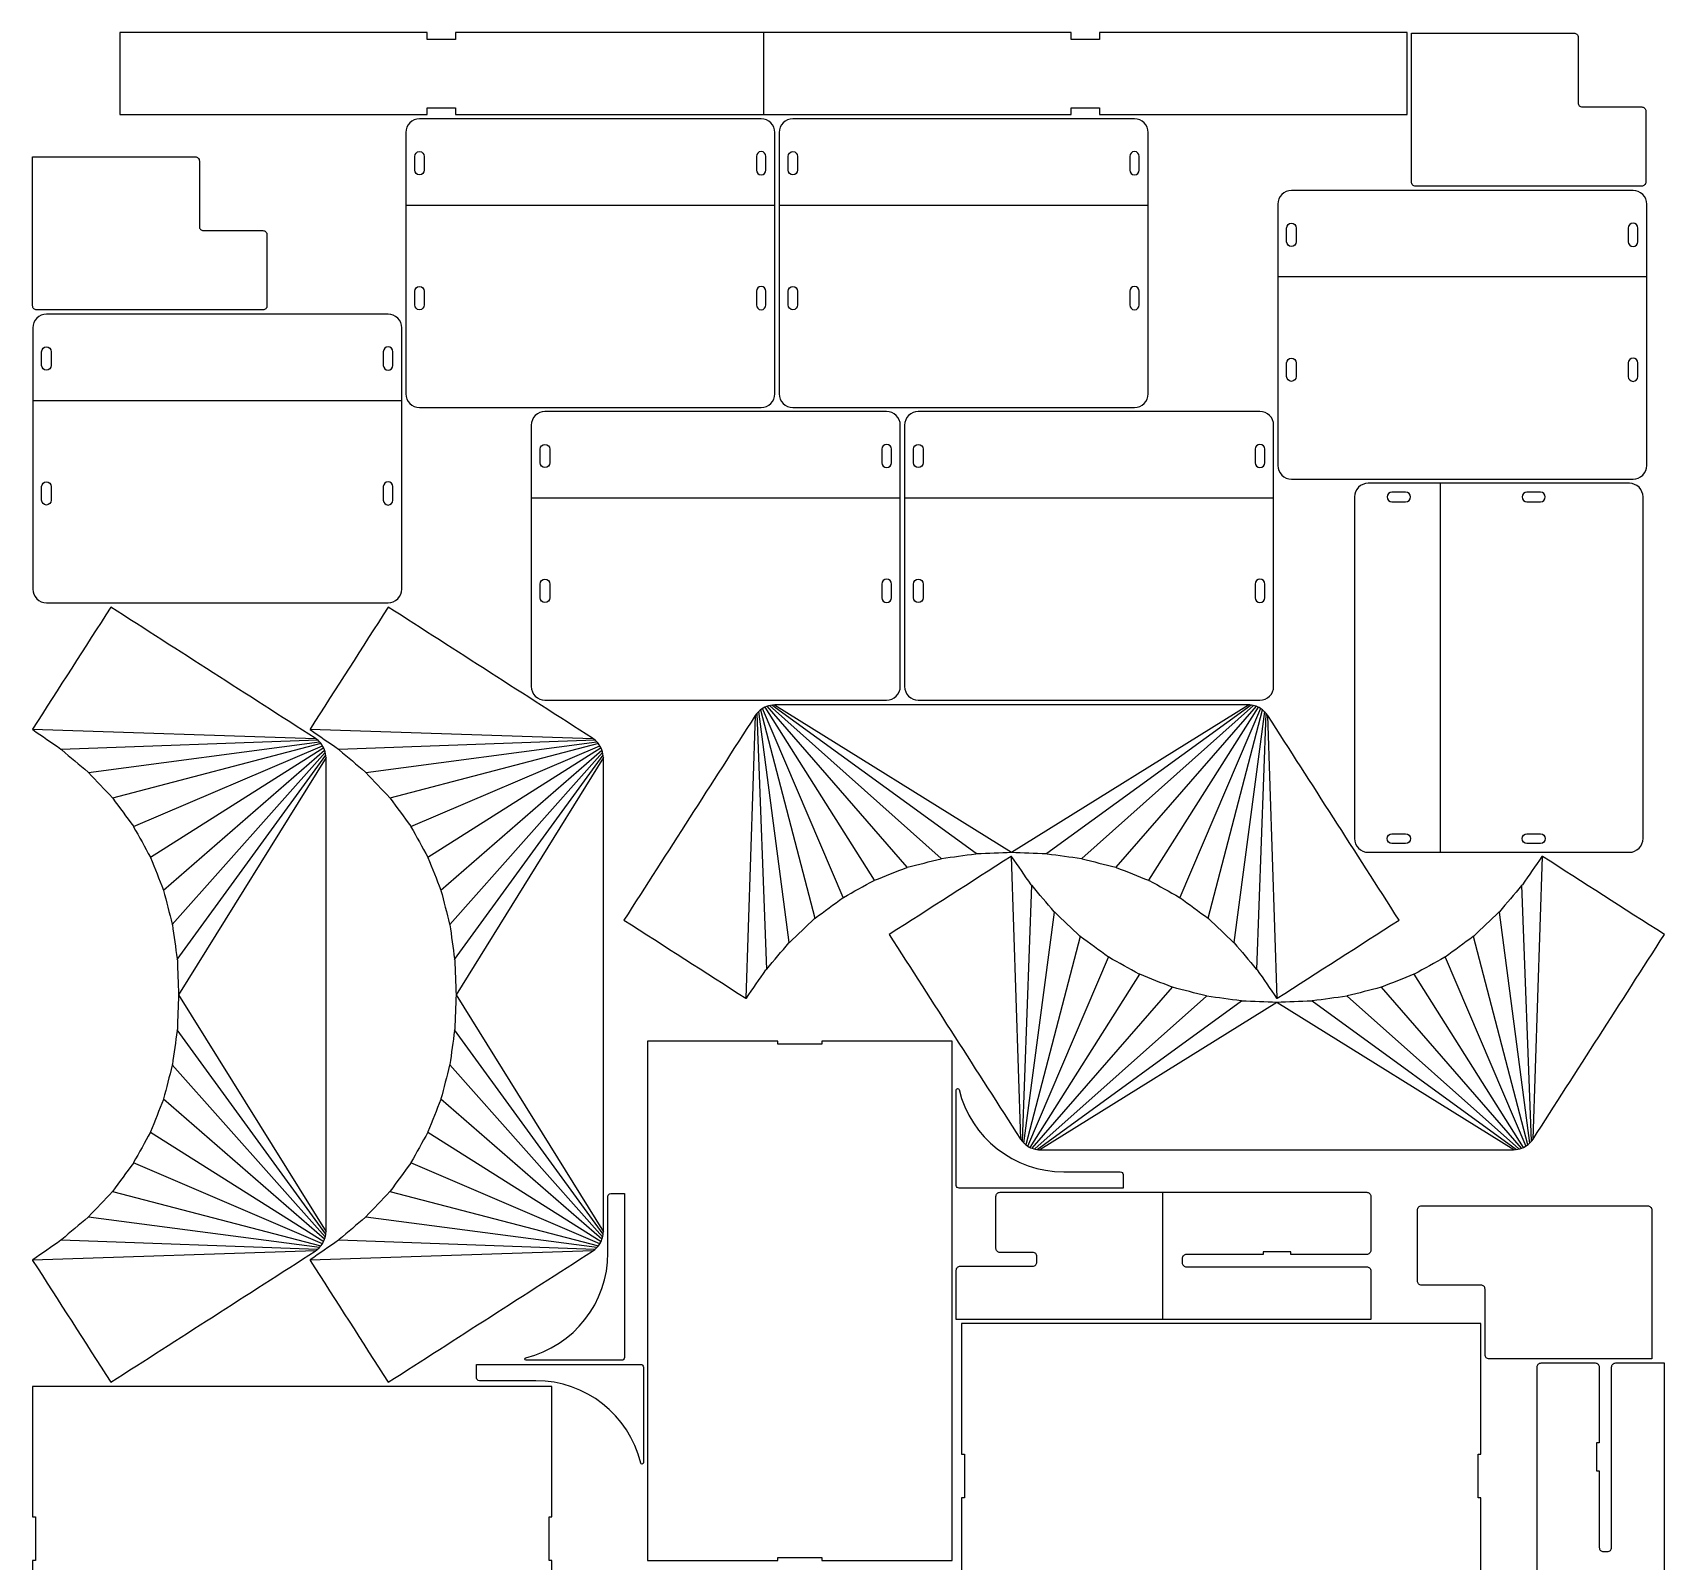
# Model space of a CAD drawing. Extents: x 5411 to 6605, y 9327 to 12304.
# Drawn here: x 5411 to 6605, y 11185 to 12304 of the extents above; entities that cross this region are included whole.
import ezdxf

# ---------------------------------------------------------------- set-up
doc = ezdxf.new("R2010")
doc.units = 0

# ---------------------------------------------------------------- blocks, each defined once
blk = doc.blocks.new('Part2122044056', base_point=(-149.3, -46.5))
at = {"layer": '1'}
blk.add_lwpolyline([(154, 43.5), (154, 4, -0.414214), (151, 1), (95.5, 1), (95.5, 3), (75.2, 3), (75.2, 1), (19, 1, 0.414214), (16, -2), (16, -5, 0.414214), (19, -8), (151, -8, -0.414214), (154, -11), (154, -46.5), (-149.3, -46.5), (-149.3, -10.5, -0.414214), (-146.3, -7.5), (-93.3, -7.5, 0.414214), (-90.3, -4.5), (-90.3, -0.5, 0.414214), (-93.3, 2.5), (-117.3, 2.5, -0.414214), (-120.3, 5.5), (-120.3, 43.5, -0.414214), (-117.3, 46.5), (151, 46.5, -0.414214)], format="xyb", close=True, dxfattribs=at)
at = {"layer": '2'}
blk.add_line((1.9, -46.5), (1.9, 46.5), dxfattribs=at)
blk = doc.blocks.new('Part835601151', base_point=(-149.3, -46.5))
at = {"layer": '1'}
blk.add_lwpolyline([(154, 43.5), (154, 4, -0.414214), (151, 1), (95.5, 1), (95.5, 3), (75.2, 3), (75.2, 1), (19, 1, 0.414214), (16, -2), (16, -5, 0.414214), (19, -8), (151, -8, -0.414214), (154, -11), (154, -46.5), (-149.3, -46.5), (-149.3, -10.5, -0.414214), (-146.3, -7.5), (-93.3, -7.5, 0.414214), (-90.3, -4.5), (-90.3, -0.5, 0.414214), (-93.3, 2.5), (-117.3, 2.5, -0.414214), (-120.3, 5.5), (-120.3, 43.5, -0.414214), (-117.3, 46.5), (151, 46.5, -0.414214)], format="xyb", close=True, dxfattribs=at)
at = {"layer": '2'}
blk.add_line((1.9, -46.5), (1.9, 46.5), dxfattribs=at)
blk = doc.blocks.new('Part156749057', base_point=(-283.6, -144.5))
at = {"layer": '1'}
blk.add_open_spline([(-25.5, -38.6), (-25.7, -38.7), (-25.9, -38.7), (-26.2, -38.8), (-26.2, -38.8), (-34.5, -39.9), (-42.9, -41.1), (-51.2, -42.2), (-51.2, -42.2), (-51.3, -42.3), (-51.5, -42.3), (-51.6, -42.4), (-51.6, -42.4), (-59.9, -44.5), (-68.1, -46.6), (-76.3, -48.7), (-76.3, -48.7), (-76.4, -48.7), (-76.5, -48.8), (-76.6, -48.8), (-76.6, -48.8), (-84.5, -51.9), (-92.4, -55), (-100.3, -58.2), (-100.3, -58.2), (-100.4, -58.2), (-100.5, -58.3), (-100.6, -58.3), (-100.6, -58.3), (-108.1, -62.4), (-115.5, -66.5), (-122.9, -70.7), (-122.9, -70.7), (-123, -70.7), (-123.1, -70.8), (-123.2, -70.8), (-123.2, -70.8), (-130.1, -75.8), (-136.9, -80.9), (-143.8, -85.9), (-143.8, -85.9), (-143.9, -86), (-144, -86.1), (-144.1, -86.1), (-144.1, -86.1), (-150.2, -91.9), (-156.4, -97.8), (-162.5, -103.6), (-162.5, -103.6), (-162.7, -103.7), (-162.8, -103.8), (-162.9, -103.9), (-162.9, -103.9), (-168.3, -110.3), (-173.7, -116.8), (-179.1, -123.2), (-179.1, -123.2), (-179.3, -123.4), (-179.5, -123.6), (-179.7, -123.8), (-179.7, -123.8), (-184.5, -130.6), (-189.2, -137.5), (-194, -144.4), (-194, -144.4), (-194.1, -144.5), (-194.3, -144.5), (-194.4, -144.5), (-194.4, -144.5), (-224.1, -125.4), (-253.9, -106.4), (-283.6, -87.3), (-283.6, -87.3), (-251.6, -37.4), (-219.6, 12.4), (-187.6, 62.3), (-187.6, 62.3), (-185.5, 65.2), (-182.7, 67.8), (-179.2, 69), (-179.2, 69), (-177.3, 69.8), (-175.3, 70), (-173.2, 70.2), (-173.2, 70.2), (-57.7, 70.2), (57.7, 70.2), (173.2, 70.2), (173.2, 70.2), (176.4, 70), (179.5, 69.3), (182.2, 67.6), (182.2, 67.6), (184.3, 66.2), (186.1, 64.3), (187.6, 62.3), (187.6, 62.3), (219.6, 12.4), (251.6, -37.4), (283.6, -87.3), (283.6, -87.3), (253.9, -106.4), (224.1, -125.4), (194.4, -144.5), (194.4, -144.5), (194.3, -144.5), (194.1, -144.5), (194, -144.4), (194, -144.4), (189.2, -137.5), (184.5, -130.6), (179.7, -123.8), (179.7, -123.8), (179.5, -123.6), (179.3, -123.4), (179.1, -123.2), (179.1, -123.2), (173.7, -116.8), (168.3, -110.3), (162.9, -103.9), (162.9, -103.9), (162.8, -103.8), (162.7, -103.7), (162.5, -103.6), (162.5, -103.6), (156.4, -97.8), (150.2, -91.9), (144.1, -86.1), (144.1, -86.1), (144, -86.1), (143.9, -86), (143.8, -85.9), (143.8, -85.9), (136.9, -80.9), (130.1, -75.8), (123.2, -70.8), (123.2, -70.8), (123.1, -70.8), (123, -70.7), (122.9, -70.7), (122.9, -70.7), (115.5, -66.5), (108.1, -62.4), (100.6, -58.3), (100.6, -58.3), (100.5, -58.3), (100.4, -58.2), (100.3, -58.2), (100.3, -58.2), (92.4, -55), (84.5, -51.9), (76.6, -48.8), (76.6, -48.8), (76.5, -48.8), (76.4, -48.7), (76.3, -48.7), (76.3, -48.7), (68.1, -46.6), (59.9, -44.5), (51.6, -42.4), (51.6, -42.4), (51.5, -42.3), (51.3, -42.3), (51.2, -42.2), (51.2, -42.2), (42.9, -41.1), (34.5, -39.9), (26.2, -38.8), (26.2, -38.8), (25.9, -38.7), (25.7, -38.7), (25.5, -38.6), (25.5, -38.6), (17, -38.3), (8.5, -38), (0, -37.7), (0, -37.7), (-8.5, -38), (-17, -38.3), (-25.5, -38.6)], degree=3, knots=[0, 0, 0, 0, 0.022222, 0.022222, 0.022222, 0.022222, 0.044444, 0.044444, 0.044444, 0.044444, 0.066667, 0.066667, 0.066667, 0.066667, 0.088889, 0.088889, 0.088889, 0.088889, 0.111111, 0.111111, 0.111111, 0.111111, 0.133333, 0.133333, 0.133333, 0.133333, 0.155556, 0.155556, 0.155556, 0.155556, 0.177778, 0.177778, 0.177778, 0.177778, 0.2, 0.2, 0.2, 0.2, 0.222222, 0.222222, 0.222222, 0.222222, 0.244444, 0.244444, 0.244444, 0.244444, 0.266667, 0.266667, 0.266667, 0.266667, 0.288889, 0.288889, 0.288889, 0.288889, 0.311111, 0.311111, 0.311111, 0.311111, 0.333333, 0.333333, 0.333333, 0.333333, 0.355556, 0.355556, 0.355556, 0.355556, 0.377778, 0.377778, 0.377778, 0.377778, 0.4, 0.4, 0.4, 0.4, 0.422222, 0.422222, 0.422222, 0.422222, 0.444444, 0.444444, 0.444444, 0.444444, 0.466667, 0.466667, 0.466667, 0.466667, 0.488889, 0.488889, 0.488889, 0.488889, 0.511111, 0.511111, 0.511111, 0.511111, 0.533333, 0.533333, 0.533333, 0.533333, 0.555556, 0.555556, 0.555556, 0.555556, 0.577778, 0.577778, 0.577778, 0.577778, 0.6, 0.6, 0.6, 0.6, 0.622222, 0.622222, 0.622222, 0.622222, 0.644444, 0.644444, 0.644444, 0.644444, 0.666667, 0.666667, 0.666667, 0.666667, 0.688889, 0.688889, 0.688889, 0.688889, 0.711111, 0.711111, 0.711111, 0.711111, 0.733333, 0.733333, 0.733333, 0.733333, 0.755556, 0.755556, 0.755556, 0.755556, 0.777778, 0.777778, 0.777778, 0.777778, 0.8, 0.8, 0.8, 0.8, 0.822222, 0.822222, 0.822222, 0.822222, 0.844444, 0.844444, 0.844444, 0.844444, 0.866667, 0.866667, 0.866667, 0.866667, 0.888889, 0.888889, 0.888889, 0.888889, 0.911111, 0.911111, 0.911111, 0.911111, 0.933333, 0.933333, 0.933333, 0.933333, 0.955556, 0.955556, 0.955556, 0.955556, 0.977778, 0.977778, 0.977778, 0.977778, 1, 1, 1, 1], dxfattribs=at)
at = {"layer": '2'}
for p, q in [((-194.2, -144.5), (-187.4, 62.5)), ((-186.3, 63.9), (-179.4, -123.5)), ((-162.7, -103.7), (-185, 65.3)), ((-183.7, 66.5), (-143.9, -86)), ((-123.1, -70.7), (-182.2, 67.6)), ((-180.6, 68.5), (-100.5, -58.2)), ((-76.4, -48.7), (-178.9, 69.1)), ((-177.1, 69.6), (-51.4, -42.3)), ((-25.8, -38.7), (-175.3, 70)), ((175.3, 70), (25.8, -38.7)), ((51.4, -42.3), (177.1, 69.6)), ((178.9, 69.1), (76.4, -48.7)), ((100.5, -58.2), (180.6, 68.5)), ((182.2, 67.6), (123.1, -70.7)), ((143.9, -86), (183.7, 66.5)), ((185, 65.3), (162.7, -103.7)), ((179.4, -123.5), (186.3, 63.9)), ((187.4, 62.5), (194.2, -144.5))]:
    blk.add_line(p, q, dxfattribs=at)
blk.add_lwpolyline([(-173.5, 70.2), (0, -37.7), (173.5, 70.2)], dxfattribs=at)
blk = doc.blocks.new('Part1161233191', base_point=(-283.6, -144.5))
at = {"layer": '1'}
blk.add_open_spline([(-25.5, -38.6), (-25.7, -38.7), (-25.9, -38.7), (-26.2, -38.8), (-26.2, -38.8), (-34.5, -39.9), (-42.9, -41.1), (-51.2, -42.2), (-51.2, -42.2), (-51.3, -42.3), (-51.5, -42.3), (-51.6, -42.4), (-51.6, -42.4), (-59.9, -44.5), (-68.1, -46.6), (-76.3, -48.7), (-76.3, -48.7), (-76.4, -48.7), (-76.5, -48.8), (-76.6, -48.8), (-76.6, -48.8), (-84.5, -51.9), (-92.4, -55), (-100.3, -58.2), (-100.3, -58.2), (-100.4, -58.2), (-100.5, -58.3), (-100.6, -58.3), (-100.6, -58.3), (-108.1, -62.4), (-115.5, -66.5), (-122.9, -70.7), (-122.9, -70.7), (-123, -70.7), (-123.1, -70.8), (-123.2, -70.8), (-123.2, -70.8), (-130.1, -75.8), (-136.9, -80.9), (-143.8, -85.9), (-143.8, -85.9), (-143.9, -86), (-144, -86.1), (-144.1, -86.1), (-144.1, -86.1), (-150.2, -91.9), (-156.4, -97.8), (-162.5, -103.6), (-162.5, -103.6), (-162.7, -103.7), (-162.8, -103.8), (-162.9, -103.9), (-162.9, -103.9), (-168.3, -110.3), (-173.7, -116.8), (-179.1, -123.2), (-179.1, -123.2), (-179.3, -123.4), (-179.5, -123.6), (-179.7, -123.8), (-179.7, -123.8), (-184.5, -130.6), (-189.2, -137.5), (-194, -144.4), (-194, -144.4), (-194.1, -144.5), (-194.3, -144.5), (-194.4, -144.5), (-194.4, -144.5), (-224.1, -125.4), (-253.9, -106.4), (-283.6, -87.3), (-283.6, -87.3), (-251.6, -37.4), (-219.6, 12.4), (-187.6, 62.3), (-187.6, 62.3), (-185.5, 65.2), (-182.7, 67.8), (-179.2, 69), (-179.2, 69), (-177.3, 69.8), (-175.3, 70), (-173.2, 70.2), (-173.2, 70.2), (-57.7, 70.2), (57.7, 70.2), (173.2, 70.2), (173.2, 70.2), (176.4, 70), (179.5, 69.3), (182.2, 67.6), (182.2, 67.6), (184.3, 66.2), (186.1, 64.3), (187.6, 62.3), (187.6, 62.3), (219.6, 12.4), (251.6, -37.4), (283.6, -87.3), (283.6, -87.3), (253.9, -106.4), (224.1, -125.4), (194.4, -144.5), (194.4, -144.5), (194.3, -144.5), (194.1, -144.5), (194, -144.4), (194, -144.4), (189.2, -137.5), (184.5, -130.6), (179.7, -123.8), (179.7, -123.8), (179.5, -123.6), (179.3, -123.4), (179.1, -123.2), (179.1, -123.2), (173.7, -116.8), (168.3, -110.3), (162.9, -103.9), (162.9, -103.9), (162.8, -103.8), (162.7, -103.7), (162.5, -103.6), (162.5, -103.6), (156.4, -97.8), (150.2, -91.9), (144.1, -86.1), (144.1, -86.1), (144, -86.1), (143.9, -86), (143.8, -85.9), (143.8, -85.9), (136.9, -80.9), (130.1, -75.8), (123.2, -70.8), (123.2, -70.8), (123.1, -70.8), (123, -70.7), (122.9, -70.7), (122.9, -70.7), (115.5, -66.5), (108.1, -62.4), (100.6, -58.3), (100.6, -58.3), (100.5, -58.3), (100.4, -58.2), (100.3, -58.2), (100.3, -58.2), (92.4, -55), (84.5, -51.9), (76.6, -48.8), (76.6, -48.8), (76.5, -48.8), (76.4, -48.7), (76.3, -48.7), (76.3, -48.7), (68.1, -46.6), (59.9, -44.5), (51.6, -42.4), (51.6, -42.4), (51.5, -42.3), (51.3, -42.3), (51.2, -42.2), (51.2, -42.2), (42.9, -41.1), (34.5, -39.9), (26.2, -38.8), (26.2, -38.8), (25.9, -38.7), (25.7, -38.7), (25.5, -38.6), (25.5, -38.6), (17, -38.3), (8.5, -38), (0, -37.7), (0, -37.7), (-8.5, -38), (-17, -38.3), (-25.5, -38.6)], degree=3, knots=[0, 0, 0, 0, 0.022222, 0.022222, 0.022222, 0.022222, 0.044444, 0.044444, 0.044444, 0.044444, 0.066667, 0.066667, 0.066667, 0.066667, 0.088889, 0.088889, 0.088889, 0.088889, 0.111111, 0.111111, 0.111111, 0.111111, 0.133333, 0.133333, 0.133333, 0.133333, 0.155556, 0.155556, 0.155556, 0.155556, 0.177778, 0.177778, 0.177778, 0.177778, 0.2, 0.2, 0.2, 0.2, 0.222222, 0.222222, 0.222222, 0.222222, 0.244444, 0.244444, 0.244444, 0.244444, 0.266667, 0.266667, 0.266667, 0.266667, 0.288889, 0.288889, 0.288889, 0.288889, 0.311111, 0.311111, 0.311111, 0.311111, 0.333333, 0.333333, 0.333333, 0.333333, 0.355556, 0.355556, 0.355556, 0.355556, 0.377778, 0.377778, 0.377778, 0.377778, 0.4, 0.4, 0.4, 0.4, 0.422222, 0.422222, 0.422222, 0.422222, 0.444444, 0.444444, 0.444444, 0.444444, 0.466667, 0.466667, 0.466667, 0.466667, 0.488889, 0.488889, 0.488889, 0.488889, 0.511111, 0.511111, 0.511111, 0.511111, 0.533333, 0.533333, 0.533333, 0.533333, 0.555556, 0.555556, 0.555556, 0.555556, 0.577778, 0.577778, 0.577778, 0.577778, 0.6, 0.6, 0.6, 0.6, 0.622222, 0.622222, 0.622222, 0.622222, 0.644444, 0.644444, 0.644444, 0.644444, 0.666667, 0.666667, 0.666667, 0.666667, 0.688889, 0.688889, 0.688889, 0.688889, 0.711111, 0.711111, 0.711111, 0.711111, 0.733333, 0.733333, 0.733333, 0.733333, 0.755556, 0.755556, 0.755556, 0.755556, 0.777778, 0.777778, 0.777778, 0.777778, 0.8, 0.8, 0.8, 0.8, 0.822222, 0.822222, 0.822222, 0.822222, 0.844444, 0.844444, 0.844444, 0.844444, 0.866667, 0.866667, 0.866667, 0.866667, 0.888889, 0.888889, 0.888889, 0.888889, 0.911111, 0.911111, 0.911111, 0.911111, 0.933333, 0.933333, 0.933333, 0.933333, 0.955556, 0.955556, 0.955556, 0.955556, 0.977778, 0.977778, 0.977778, 0.977778, 1, 1, 1, 1], dxfattribs=at)
at = {"layer": '2'}
for p, q in [((-194.2, -144.5), (-187.4, 62.5)), ((-186.3, 63.9), (-179.4, -123.5)), ((-162.7, -103.7), (-185, 65.3)), ((-183.7, 66.5), (-143.9, -86)), ((-123.1, -70.7), (-182.2, 67.6)), ((-180.6, 68.5), (-100.5, -58.2)), ((-76.4, -48.7), (-178.9, 69.1)), ((-177.1, 69.6), (-51.4, -42.3)), ((-25.8, -38.7), (-175.3, 70)), ((175.3, 70), (25.8, -38.7)), ((51.4, -42.3), (177.1, 69.6)), ((178.9, 69.1), (76.4, -48.7)), ((100.5, -58.2), (180.6, 68.5)), ((182.2, 67.6), (123.1, -70.7)), ((143.9, -86), (183.7, 66.5)), ((185, 65.3), (162.7, -103.7)), ((179.4, -123.5), (186.3, 63.9)), ((187.4, 62.5), (194.2, -144.5))]:
    blk.add_line(p, q, dxfattribs=at)
blk.add_lwpolyline([(-173.5, 70.2), (0, -37.7), (173.5, 70.2)], dxfattribs=at)
blk = doc.blocks.new('Part1752680199', base_point=(-283.6, -144.5))
at = {"layer": '1'}
blk.add_open_spline([(-25.5, -38.6), (-25.7, -38.7), (-25.9, -38.7), (-26.2, -38.8), (-26.2, -38.8), (-34.5, -39.9), (-42.9, -41.1), (-51.2, -42.2), (-51.2, -42.2), (-51.3, -42.3), (-51.5, -42.3), (-51.6, -42.4), (-51.6, -42.4), (-59.9, -44.5), (-68.1, -46.6), (-76.3, -48.7), (-76.3, -48.7), (-76.4, -48.7), (-76.5, -48.8), (-76.6, -48.8), (-76.6, -48.8), (-84.5, -51.9), (-92.4, -55), (-100.3, -58.2), (-100.3, -58.2), (-100.4, -58.2), (-100.5, -58.3), (-100.6, -58.3), (-100.6, -58.3), (-108.1, -62.4), (-115.5, -66.5), (-122.9, -70.7), (-122.9, -70.7), (-123, -70.7), (-123.1, -70.8), (-123.2, -70.8), (-123.2, -70.8), (-130.1, -75.8), (-136.9, -80.9), (-143.8, -85.9), (-143.8, -85.9), (-143.9, -86), (-144, -86.1), (-144.1, -86.1), (-144.1, -86.1), (-150.2, -91.9), (-156.4, -97.8), (-162.5, -103.6), (-162.5, -103.6), (-162.7, -103.7), (-162.8, -103.8), (-162.9, -103.9), (-162.9, -103.9), (-168.3, -110.3), (-173.7, -116.8), (-179.1, -123.2), (-179.1, -123.2), (-179.3, -123.4), (-179.5, -123.6), (-179.7, -123.8), (-179.7, -123.8), (-184.5, -130.6), (-189.2, -137.5), (-194, -144.4), (-194, -144.4), (-194.1, -144.5), (-194.3, -144.5), (-194.4, -144.5), (-194.4, -144.5), (-224.1, -125.4), (-253.9, -106.4), (-283.6, -87.3), (-283.6, -87.3), (-251.6, -37.4), (-219.6, 12.4), (-187.6, 62.3), (-187.6, 62.3), (-185.5, 65.2), (-182.7, 67.8), (-179.2, 69), (-179.2, 69), (-177.3, 69.8), (-175.3, 70), (-173.2, 70.2), (-173.2, 70.2), (-57.7, 70.2), (57.7, 70.2), (173.2, 70.2), (173.2, 70.2), (176.4, 70), (179.5, 69.3), (182.2, 67.6), (182.2, 67.6), (184.3, 66.2), (186.1, 64.3), (187.6, 62.3), (187.6, 62.3), (219.6, 12.4), (251.6, -37.4), (283.6, -87.3), (283.6, -87.3), (253.9, -106.4), (224.1, -125.4), (194.4, -144.5), (194.4, -144.5), (194.3, -144.5), (194.1, -144.5), (194, -144.4), (194, -144.4), (189.2, -137.5), (184.5, -130.6), (179.7, -123.8), (179.7, -123.8), (179.5, -123.6), (179.3, -123.4), (179.1, -123.2), (179.1, -123.2), (173.7, -116.8), (168.3, -110.3), (162.9, -103.9), (162.9, -103.9), (162.8, -103.8), (162.7, -103.7), (162.5, -103.6), (162.5, -103.6), (156.4, -97.8), (150.2, -91.9), (144.1, -86.1), (144.1, -86.1), (144, -86.1), (143.9, -86), (143.8, -85.9), (143.8, -85.9), (136.9, -80.9), (130.1, -75.8), (123.2, -70.8), (123.2, -70.8), (123.1, -70.8), (123, -70.7), (122.9, -70.7), (122.9, -70.7), (115.5, -66.5), (108.1, -62.4), (100.6, -58.3), (100.6, -58.3), (100.5, -58.3), (100.4, -58.2), (100.3, -58.2), (100.3, -58.2), (92.4, -55), (84.5, -51.9), (76.6, -48.8), (76.6, -48.8), (76.5, -48.8), (76.4, -48.7), (76.3, -48.7), (76.3, -48.7), (68.1, -46.6), (59.9, -44.5), (51.6, -42.4), (51.6, -42.4), (51.5, -42.3), (51.3, -42.3), (51.2, -42.2), (51.2, -42.2), (42.9, -41.1), (34.5, -39.9), (26.2, -38.8), (26.2, -38.8), (25.9, -38.7), (25.7, -38.7), (25.5, -38.6), (25.5, -38.6), (17, -38.3), (8.5, -38), (0, -37.7), (0, -37.7), (-8.5, -38), (-17, -38.3), (-25.5, -38.6)], degree=3, knots=[0, 0, 0, 0, 0.022222, 0.022222, 0.022222, 0.022222, 0.044444, 0.044444, 0.044444, 0.044444, 0.066667, 0.066667, 0.066667, 0.066667, 0.088889, 0.088889, 0.088889, 0.088889, 0.111111, 0.111111, 0.111111, 0.111111, 0.133333, 0.133333, 0.133333, 0.133333, 0.155556, 0.155556, 0.155556, 0.155556, 0.177778, 0.177778, 0.177778, 0.177778, 0.2, 0.2, 0.2, 0.2, 0.222222, 0.222222, 0.222222, 0.222222, 0.244444, 0.244444, 0.244444, 0.244444, 0.266667, 0.266667, 0.266667, 0.266667, 0.288889, 0.288889, 0.288889, 0.288889, 0.311111, 0.311111, 0.311111, 0.311111, 0.333333, 0.333333, 0.333333, 0.333333, 0.355556, 0.355556, 0.355556, 0.355556, 0.377778, 0.377778, 0.377778, 0.377778, 0.4, 0.4, 0.4, 0.4, 0.422222, 0.422222, 0.422222, 0.422222, 0.444444, 0.444444, 0.444444, 0.444444, 0.466667, 0.466667, 0.466667, 0.466667, 0.488889, 0.488889, 0.488889, 0.488889, 0.511111, 0.511111, 0.511111, 0.511111, 0.533333, 0.533333, 0.533333, 0.533333, 0.555556, 0.555556, 0.555556, 0.555556, 0.577778, 0.577778, 0.577778, 0.577778, 0.6, 0.6, 0.6, 0.6, 0.622222, 0.622222, 0.622222, 0.622222, 0.644444, 0.644444, 0.644444, 0.644444, 0.666667, 0.666667, 0.666667, 0.666667, 0.688889, 0.688889, 0.688889, 0.688889, 0.711111, 0.711111, 0.711111, 0.711111, 0.733333, 0.733333, 0.733333, 0.733333, 0.755556, 0.755556, 0.755556, 0.755556, 0.777778, 0.777778, 0.777778, 0.777778, 0.8, 0.8, 0.8, 0.8, 0.822222, 0.822222, 0.822222, 0.822222, 0.844444, 0.844444, 0.844444, 0.844444, 0.866667, 0.866667, 0.866667, 0.866667, 0.888889, 0.888889, 0.888889, 0.888889, 0.911111, 0.911111, 0.911111, 0.911111, 0.933333, 0.933333, 0.933333, 0.933333, 0.955556, 0.955556, 0.955556, 0.955556, 0.977778, 0.977778, 0.977778, 0.977778, 1, 1, 1, 1], dxfattribs=at)
at = {"layer": '2'}
for p, q in [((-194.2, -144.5), (-187.4, 62.5)), ((-186.3, 63.9), (-179.4, -123.5)), ((-162.7, -103.7), (-185, 65.3)), ((-183.7, 66.5), (-143.9, -86)), ((-123.1, -70.7), (-182.2, 67.6)), ((-180.6, 68.5), (-100.5, -58.2)), ((-76.4, -48.7), (-178.9, 69.1)), ((-177.1, 69.6), (-51.4, -42.3)), ((-25.8, -38.7), (-175.3, 70)), ((175.3, 70), (25.8, -38.7)), ((51.4, -42.3), (177.1, 69.6)), ((178.9, 69.1), (76.4, -48.7)), ((100.5, -58.2), (180.6, 68.5)), ((182.2, 67.6), (123.1, -70.7)), ((143.9, -86), (183.7, 66.5)), ((185, 65.3), (162.7, -103.7)), ((179.4, -123.5), (186.3, 63.9)), ((187.4, 62.5), (194.2, -144.5))]:
    blk.add_line(p, q, dxfattribs=at)
blk.add_lwpolyline([(-173.5, 70.2), (0, -37.7), (173.5, 70.2)], dxfattribs=at)
blk = doc.blocks.new('Part351793610', base_point=(-283.6, -144.5))
at = {"layer": '1'}
blk.add_open_spline([(-25.5, -38.6), (-25.7, -38.7), (-25.9, -38.7), (-26.2, -38.8), (-26.2, -38.8), (-34.5, -39.9), (-42.9, -41.1), (-51.2, -42.2), (-51.2, -42.2), (-51.3, -42.3), (-51.5, -42.3), (-51.6, -42.4), (-51.6, -42.4), (-59.9, -44.5), (-68.1, -46.6), (-76.3, -48.7), (-76.3, -48.7), (-76.4, -48.7), (-76.5, -48.8), (-76.6, -48.8), (-76.6, -48.8), (-84.5, -51.9), (-92.4, -55), (-100.3, -58.2), (-100.3, -58.2), (-100.4, -58.2), (-100.5, -58.3), (-100.6, -58.3), (-100.6, -58.3), (-108.1, -62.4), (-115.5, -66.5), (-122.9, -70.7), (-122.9, -70.7), (-123, -70.7), (-123.1, -70.8), (-123.2, -70.8), (-123.2, -70.8), (-130.1, -75.8), (-136.9, -80.9), (-143.8, -85.9), (-143.8, -85.9), (-143.9, -86), (-144, -86.1), (-144.1, -86.1), (-144.1, -86.1), (-150.2, -91.9), (-156.4, -97.8), (-162.5, -103.6), (-162.5, -103.6), (-162.7, -103.7), (-162.8, -103.8), (-162.9, -103.9), (-162.9, -103.9), (-168.3, -110.3), (-173.7, -116.8), (-179.1, -123.2), (-179.1, -123.2), (-179.3, -123.4), (-179.5, -123.6), (-179.7, -123.8), (-179.7, -123.8), (-184.5, -130.6), (-189.2, -137.5), (-194, -144.4), (-194, -144.4), (-194.1, -144.5), (-194.3, -144.5), (-194.4, -144.5), (-194.4, -144.5), (-224.1, -125.4), (-253.9, -106.4), (-283.6, -87.3), (-283.6, -87.3), (-251.6, -37.4), (-219.6, 12.4), (-187.6, 62.3), (-187.6, 62.3), (-185.5, 65.2), (-182.7, 67.8), (-179.2, 69), (-179.2, 69), (-177.3, 69.8), (-175.3, 70), (-173.2, 70.2), (-173.2, 70.2), (-57.7, 70.2), (57.7, 70.2), (173.2, 70.2), (173.2, 70.2), (176.4, 70), (179.5, 69.3), (182.2, 67.6), (182.2, 67.6), (184.3, 66.2), (186.1, 64.3), (187.6, 62.3), (187.6, 62.3), (219.6, 12.4), (251.6, -37.4), (283.6, -87.3), (283.6, -87.3), (253.9, -106.4), (224.1, -125.4), (194.4, -144.5), (194.4, -144.5), (194.3, -144.5), (194.1, -144.5), (194, -144.4), (194, -144.4), (189.2, -137.5), (184.5, -130.6), (179.7, -123.8), (179.7, -123.8), (179.5, -123.6), (179.3, -123.4), (179.1, -123.2), (179.1, -123.2), (173.7, -116.8), (168.3, -110.3), (162.9, -103.9), (162.9, -103.9), (162.8, -103.8), (162.7, -103.7), (162.5, -103.6), (162.5, -103.6), (156.4, -97.8), (150.2, -91.9), (144.1, -86.1), (144.1, -86.1), (144, -86.1), (143.9, -86), (143.8, -85.9), (143.8, -85.9), (136.9, -80.9), (130.1, -75.8), (123.2, -70.8), (123.2, -70.8), (123.1, -70.8), (123, -70.7), (122.9, -70.7), (122.9, -70.7), (115.5, -66.5), (108.1, -62.4), (100.6, -58.3), (100.6, -58.3), (100.5, -58.3), (100.4, -58.2), (100.3, -58.2), (100.3, -58.2), (92.4, -55), (84.5, -51.9), (76.6, -48.8), (76.6, -48.8), (76.5, -48.8), (76.4, -48.7), (76.3, -48.7), (76.3, -48.7), (68.1, -46.6), (59.9, -44.5), (51.6, -42.4), (51.6, -42.4), (51.5, -42.3), (51.3, -42.3), (51.2, -42.2), (51.2, -42.2), (42.9, -41.1), (34.5, -39.9), (26.2, -38.8), (26.2, -38.8), (25.9, -38.7), (25.7, -38.7), (25.5, -38.6), (25.5, -38.6), (17, -38.3), (8.5, -38), (0, -37.7), (0, -37.7), (-8.5, -38), (-17, -38.3), (-25.5, -38.6)], degree=3, knots=[0, 0, 0, 0, 0.022222, 0.022222, 0.022222, 0.022222, 0.044444, 0.044444, 0.044444, 0.044444, 0.066667, 0.066667, 0.066667, 0.066667, 0.088889, 0.088889, 0.088889, 0.088889, 0.111111, 0.111111, 0.111111, 0.111111, 0.133333, 0.133333, 0.133333, 0.133333, 0.155556, 0.155556, 0.155556, 0.155556, 0.177778, 0.177778, 0.177778, 0.177778, 0.2, 0.2, 0.2, 0.2, 0.222222, 0.222222, 0.222222, 0.222222, 0.244444, 0.244444, 0.244444, 0.244444, 0.266667, 0.266667, 0.266667, 0.266667, 0.288889, 0.288889, 0.288889, 0.288889, 0.311111, 0.311111, 0.311111, 0.311111, 0.333333, 0.333333, 0.333333, 0.333333, 0.355556, 0.355556, 0.355556, 0.355556, 0.377778, 0.377778, 0.377778, 0.377778, 0.4, 0.4, 0.4, 0.4, 0.422222, 0.422222, 0.422222, 0.422222, 0.444444, 0.444444, 0.444444, 0.444444, 0.466667, 0.466667, 0.466667, 0.466667, 0.488889, 0.488889, 0.488889, 0.488889, 0.511111, 0.511111, 0.511111, 0.511111, 0.533333, 0.533333, 0.533333, 0.533333, 0.555556, 0.555556, 0.555556, 0.555556, 0.577778, 0.577778, 0.577778, 0.577778, 0.6, 0.6, 0.6, 0.6, 0.622222, 0.622222, 0.622222, 0.622222, 0.644444, 0.644444, 0.644444, 0.644444, 0.666667, 0.666667, 0.666667, 0.666667, 0.688889, 0.688889, 0.688889, 0.688889, 0.711111, 0.711111, 0.711111, 0.711111, 0.733333, 0.733333, 0.733333, 0.733333, 0.755556, 0.755556, 0.755556, 0.755556, 0.777778, 0.777778, 0.777778, 0.777778, 0.8, 0.8, 0.8, 0.8, 0.822222, 0.822222, 0.822222, 0.822222, 0.844444, 0.844444, 0.844444, 0.844444, 0.866667, 0.866667, 0.866667, 0.866667, 0.888889, 0.888889, 0.888889, 0.888889, 0.911111, 0.911111, 0.911111, 0.911111, 0.933333, 0.933333, 0.933333, 0.933333, 0.955556, 0.955556, 0.955556, 0.955556, 0.977778, 0.977778, 0.977778, 0.977778, 1, 1, 1, 1], dxfattribs=at)
at = {"layer": '2'}
for p, q in [((-194.2, -144.5), (-187.4, 62.5)), ((-186.3, 63.9), (-179.4, -123.5)), ((-162.7, -103.7), (-185, 65.3)), ((-183.7, 66.5), (-143.9, -86)), ((-123.1, -70.7), (-182.2, 67.6)), ((-180.6, 68.5), (-100.5, -58.2)), ((-76.4, -48.7), (-178.9, 69.1)), ((-177.1, 69.6), (-51.4, -42.3)), ((-25.8, -38.7), (-175.3, 70)), ((175.3, 70), (25.8, -38.7)), ((51.4, -42.3), (177.1, 69.6)), ((178.9, 69.1), (76.4, -48.7)), ((100.5, -58.2), (180.6, 68.5)), ((182.2, 67.6), (123.1, -70.7)), ((143.9, -86), (183.7, 66.5)), ((185, 65.3), (162.7, -103.7)), ((179.4, -123.5), (186.3, 63.9)), ((187.4, 62.5), (194.2, -144.5))]:
    blk.add_line(p, q, dxfattribs=at)
blk.add_lwpolyline([(-173.5, 70.2), (0, -37.7), (173.5, 70.2)], dxfattribs=at)
blk = doc.blocks.new('Part668755191', base_point=(-135, -150))
at = {"layer": '1'}
for points in [[(135, 51.2, 0.414214), (125, 61.2), (-125, 61.2, 0.414214), (-135, 51.2), (-135, -140, 0.414214), (-125, -150), (125, -150, 0.414214), (135, -140)], [(-121.5, 33.7), (-121.5, 23.7, -1), (-128.5, 23.7), (-128.5, 33.7, -1)], [(128.5, 33.7, 1), (121.5, 33.7), (121.5, 23.7, 1), (128.5, 23.7)], [(-121.5, -65), (-121.5, -75, -1), (-128.5, -75), (-128.5, -65, -1)], [(128.5, -65, 1), (121.5, -65), (121.5, -75, 1), (128.5, -75)]]:
    blk.add_lwpolyline(points, format="xyb", close=True, dxfattribs=at)
at = {"layer": '2'}
blk.add_line((-135, -1.9), (135, -1.9), dxfattribs=at)
blk = doc.blocks.new('Part603343406', base_point=(-135, -150))
at = {"layer": '1'}
for points in [[(135, 51.2, 0.414214), (125, 61.2), (-125, 61.2, 0.414214), (-135, 51.2), (-135, -140, 0.414214), (-125, -150), (125, -150, 0.414214), (135, -140)], [(-121.5, 33.7), (-121.5, 23.7, -1), (-128.5, 23.7), (-128.5, 33.7, -1)], [(128.5, 33.7, 1), (121.5, 33.7), (121.5, 23.7, 1), (128.5, 23.7)], [(-121.5, -65), (-121.5, -75, -1), (-128.5, -75), (-128.5, -65, -1)], [(128.5, -65, 1), (121.5, -65), (121.5, -75, 1), (128.5, -75)]]:
    blk.add_lwpolyline(points, format="xyb", close=True, dxfattribs=at)
at = {"layer": '2'}
blk.add_line((-135, -1.9), (135, -1.9), dxfattribs=at)
blk = doc.blocks.new('Part1327077077', base_point=(-135, -150))
at = {"layer": '1'}
for points in [[(135, 51.2, 0.414214), (125, 61.2), (-125, 61.2, 0.414214), (-135, 51.2), (-135, -140, 0.414214), (-125, -150), (125, -150, 0.414214), (135, -140)], [(-121.5, 33.7), (-121.5, 23.7, -1), (-128.5, 23.7), (-128.5, 33.7, -1)], [(128.5, 33.7, 1), (121.5, 33.7), (121.5, 23.7, 1), (128.5, 23.7)], [(-121.5, -65), (-121.5, -75, -1), (-128.5, -75), (-128.5, -65, -1)], [(128.5, -65, 1), (121.5, -65), (121.5, -75, 1), (128.5, -75)]]:
    blk.add_lwpolyline(points, format="xyb", close=True, dxfattribs=at)
at = {"layer": '2'}
blk.add_line((-135, -1.9), (135, -1.9), dxfattribs=at)
blk = doc.blocks.new('Part2005101800', base_point=(-135, -150))
at = {"layer": '1'}
for points in [[(135, 51.2, 0.414214), (125, 61.2), (-125, 61.2, 0.414214), (-135, 51.2), (-135, -140, 0.414214), (-125, -150), (125, -150, 0.414214), (135, -140)], [(-121.5, 33.7), (-121.5, 23.7, -1), (-128.5, 23.7), (-128.5, 33.7, -1)], [(128.5, 33.7, 1), (121.5, 33.7), (121.5, 23.7, 1), (128.5, 23.7)], [(-121.5, -65), (-121.5, -75, -1), (-128.5, -75), (-128.5, -65, -1)], [(128.5, -65, 1), (121.5, -65), (121.5, -75, 1), (128.5, -75)]]:
    blk.add_lwpolyline(points, format="xyb", close=True, dxfattribs=at)
at = {"layer": '2'}
blk.add_line((-135, -1.9), (135, -1.9), dxfattribs=at)
blk = doc.blocks.new('Part617303235', base_point=(-135, -150))
at = {"layer": '1'}
for points in [[(135, 51.2, 0.414214), (125, 61.2), (-125, 61.2, 0.414214), (-135, 51.2), (-135, -140, 0.414214), (-125, -150), (125, -150, 0.414214), (135, -140)], [(-121.5, 33.7), (-121.5, 23.7, -1), (-128.5, 23.7), (-128.5, 33.7, -1)], [(128.5, 33.7, 1), (121.5, 33.7), (121.5, 23.7, 1), (128.5, 23.7)], [(-121.5, -65), (-121.5, -75, -1), (-128.5, -75), (-128.5, -65, -1)], [(128.5, -65, 1), (121.5, -65), (121.5, -75, 1), (128.5, -75)]]:
    blk.add_lwpolyline(points, format="xyb", close=True, dxfattribs=at)
at = {"layer": '2'}
blk.add_line((-135, -1.9), (135, -1.9), dxfattribs=at)
blk = doc.blocks.new('Part296587220', base_point=(-135, -150))
at = {"layer": '1'}
for points in [[(135, 51.2, 0.414214), (125, 61.2), (-125, 61.2, 0.414214), (-135, 51.2), (-135, -140, 0.414214), (-125, -150), (125, -150, 0.414214), (135, -140)], [(-121.5, 33.7), (-121.5, 23.7, -1), (-128.5, 23.7), (-128.5, 33.7, -1)], [(128.5, 33.7, 1), (121.5, 33.7), (121.5, 23.7, 1), (128.5, 23.7)], [(-121.5, -65), (-121.5, -75, -1), (-128.5, -75), (-128.5, -65, -1)], [(128.5, -65, 1), (121.5, -65), (121.5, -75, 1), (128.5, -75)]]:
    blk.add_lwpolyline(points, format="xyb", close=True, dxfattribs=at)
at = {"layer": '2'}
blk.add_line((-135, -1.9), (135, -1.9), dxfattribs=at)
blk = doc.blocks.new('Part1224819852', base_point=(-135, -150))
at = {"layer": '1'}
for points in [[(135, 51.2, 0.414214), (125, 61.2), (-125, 61.2, 0.414214), (-135, 51.2), (-135, -140, 0.414214), (-125, -150), (125, -150, 0.414214), (135, -140)], [(-121.5, 33.7), (-121.5, 23.7, -1), (-128.5, 23.7), (-128.5, 33.7, -1)], [(128.5, 33.7, 1), (121.5, 33.7), (121.5, 23.7, 1), (128.5, 23.7)], [(-121.5, -65), (-121.5, -75, -1), (-128.5, -75), (-128.5, -65, -1)], [(128.5, -65, 1), (121.5, -65), (121.5, -75, 1), (128.5, -75)]]:
    blk.add_lwpolyline(points, format="xyb", close=True, dxfattribs=at)
at = {"layer": '2'}
blk.add_line((-135, -1.9), (135, -1.9), dxfattribs=at)
blk = doc.blocks.new('Part2033279270')
at = {"layer": '1'}
blk.add_lwpolyline([(942.2, 60), (717.2, 60), (717.2, 55), (696.5, 55), (696.5, 60), (246, 60), (246, 55), (225.3, 55), (225.3, 60), (0, 60), (0, 0), (225.3, 0), (225.3, 5), (246, 5), (246, 0), (696.5, 0), (696.5, 5), (717.2, 5), (717.2, 0), (942.2, 0)], close=True, dxfattribs=at)
at = {"layer": '2'}
blk.add_line((471.1, 0), (471.1, 60), dxfattribs=at)

msp = doc.modelspace()

# ---------------------------------------------------------------- linework, layer by layer
at = {"layer": '1'}
for points in [[(6419.8, 12303.4), (6538.8, 12303.4, -0.414214), (6541.8, 12300.4), (6541.8, 12252.4, 0.414214), (6544.8, 12249.4), (6588.3, 12249.4, -0.414214), (6591.3, 12246.4), (6591.3, 12194.4, -0.414214), (6588.3, 12191.4), (6422.8, 12191.4, -0.414214), (6419.8, 12194.4)], [(5410.9, 12212.9), (5529.9, 12212.9, -0.414214), (5532.9, 12209.9), (5532.9, 12161.9, 0.414214), (5535.9, 12158.9), (5579.4, 12158.9, -0.414214), (5582.4, 12155.9), (5582.4, 12103.9, -0.414214), (5579.4, 12100.9), (5413.9, 12100.9, -0.414214), (5410.9, 12103.9)], [(6088.8, 11530.4, 0.345282), (6165.5, 11470.2), (6206.8, 11470.2, -0.414214), (6208.8, 11468.2), (6208.8, 11458.2), (6088.8, 11458.2, -0.414214), (6086.8, 11460.2), (6086.8, 11530.1, -0.886248)], [(5771.8, 11334.2, 0.345282), (5831.9, 11410.9), (5831.9, 11452.3, -0.414214), (5833.9, 11454.3), (5843.9, 11454.3), (5843.9, 11334.3, -0.414214), (5841.9, 11332.3), (5772, 11332.3, -0.886248)], [(6595.7, 11333.3), (6476.7, 11333.3, -0.414214), (6473.7, 11336.3), (6473.7, 11384.3, 0.414214), (6470.7, 11387.3), (6427.2, 11387.3, -0.414214), (6424.2, 11390.3), (6424.2, 11442.3, -0.414214), (6427.2, 11445.3), (6592.7, 11445.3, -0.414214), (6595.7, 11442.3)], [(5855.9, 11257.1, 0.345282), (5779.2, 11317.3), (5737.8, 11317.3, -0.414214), (5735.8, 11319.3), (5735.8, 11329.3), (5855.8, 11329.3, -0.414214), (5857.8, 11327.3), (5857.8, 11257.3, -0.886248)]]:
    msp.add_lwpolyline(points, format="xyb", close=True, dxfattribs=at)
for points in [[(5860.8, 11565.8), (5860.8, 11185.8), (5956.3, 11185.8), (5956.3, 11187.9), (5988.3, 11187.9), (5988.3, 11185.8), (6083.8, 11185.8), (6083.8, 11565.8), (5988.3, 11565.8), (5988.3, 11563.7), (5956.3, 11563.7), (5956.3, 11565.8)], [(6470.7, 11359.1), (6090.7, 11359.1), (6090.7, 11263.6), (6092.8, 11263.6), (6092.8, 11231.6), (6090.7, 11231.6), (6090.7, 11136.1), (6470.7, 11136.1), (6470.7, 11231.6), (6468.6, 11231.6), (6468.6, 11263.6), (6470.7, 11263.6)], [(5790.9, 11313.2), (5410.9, 11313.2), (5410.9, 11217.7), (5413, 11217.7), (5413, 11185.7), (5410.9, 11185.7), (5410.9, 11090.2), (5790.9, 11090.2), (5790.9, 11185.7), (5788.8, 11185.7), (5788.8, 11217.7), (5790.9, 11217.7)]]:
    msp.add_lwpolyline(points, close=True, dxfattribs=at)

# ---------------------------------------------------------------- block references
for name, p in [('Part617303235', (5684, 12029.5)), ('Part296587220', (5957.2, 12029.5)), ('Part1224819852', (6322, 11977.1)), ('Part2005101800', (5411, 11886.6)), ('Part1327077077', (5775.8, 11815.3)), ('Part603343406', (6049, 11815.3))]:
    msp.add_blockref(name, p, dxfattribs=at)
at = {"layer": '1', "rotation": 90.0000001836389}
msp.add_blockref('Part668755191', (6589.3, 11704), dxfattribs=at)
at = {"layer": '2'}
for name, p, rotation in [('Part2033279270', (6416.8, 12303.8), 180), ('Part1752680199', (5410.9, 11883.4), 269.999999977959), ('Part1161233191', (5613.9, 11883.4), 269.999999977959), ('Part156749057', (6604.9, 11701), 180), ('Part2122044056', (6604.8, 11027), 90.0000001836389)]:
    msp.add_blockref(name, p, dxfattribs=dict(at, rotation=rotation))
for name, p in [('Part351793610', (5843.6, 11597.2)), ('Part835601151', (6086.8, 11362.2))]:
    msp.add_blockref(name, p, dxfattribs=at)

doc.saveas('drawing.dxf')
